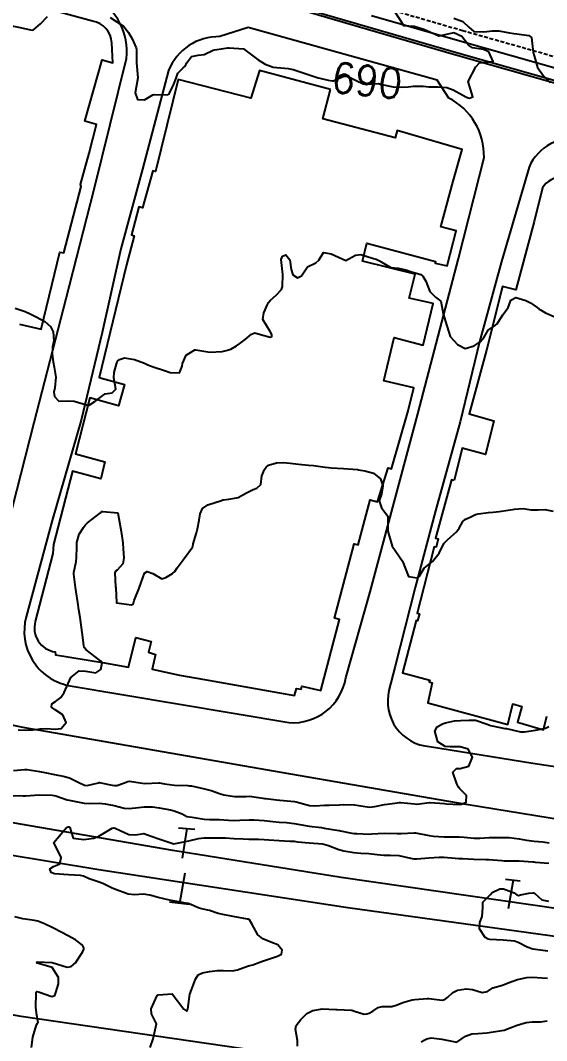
# Model space of a CAD drawing. Header units: metres. Extents: x 292545 to 299085, y 7450245 to 7463078.
# Drawn here: x 297505.4 to 297575.5, y 7452249.1 to 7452385 of the extents above; entities that cross this region are included whole.
import ezdxf
from ezdxf.enums import TextEntityAlignment as Align

# ---------------------------------------------------------------- set-up
doc = ezdxf.new("R2010")
doc.units = ezdxf.units.M
doc.linetypes.add('DASHED', pattern=[0.75, 0.5, -0.25])
for name, color, linetype in [('Canteiro', 45, 'DASHED'), ('Ciclovia', 45, 'Continuous'), ('Cotas', 45, 'Continuous'), ('Curvas de Nivel 1m', 11, 'Continuous'), ('Curvas de Nivel 5m', 15, 'Continuous'), ('Edificações', 30, 'Continuous'), ('Linha Férrea', 20, 'Continuous'), ('Pórtico', 62, 'Continuous'), ('Vias Primárias', 230, 'Continuous')]:
    doc.layers.add(name, color=color, linetype=linetype)
doc.styles.add('Style-STANDARD', font='STANDARD.shx')

msp = doc.modelspace()

# ---------------------------------------------------------------- linework, layer by layer
at = {"layer": 'Canteiro'}
msp.add_lwpolyline([(297675.86, 7452351.67), (297661.92, 7452355.65), (297649.16, 7452359.41), (297632.52, 7452364.17), (297616.37, 7452368.71), (297605.35, 7452371.87), (297597.39, 7452374.19), (297581.39, 7452378.76), (297564.34, 7452383.59), (297552.56, 7452387)], dxfattribs=at)
at = {"layer": 'Ciclovia'}
for points in [[(297675.02, 7452348.72), (297661.06, 7452352.71), (297648.31, 7452356.47), (297631.68, 7452361.23), (297615.54, 7452365.76), (297604.5, 7452368.93), (297596.54, 7452371.25), (297580.55, 7452375.82), (297563.5, 7452380.65), (297551.71, 7452384.06), (297539.76, 7452387.55)], [(297675.47, 7452350.28), (297661.51, 7452354.26), (297648.76, 7452358.02), (297632.12, 7452362.78), (297615.98, 7452367.32), (297604.94, 7452370.49), (297596.99, 7452372.8), (297581, 7452377.37), (297563.94, 7452382.2), (297552.16, 7452385.61)]]:
    msp.add_lwpolyline(points, dxfattribs=at)
at = {"layer": 'Curvas de Nivel 1m', "flags": 128}
for points, elevation in [([(297504.7, 7452346.64), (297506.03, 7452346.18), (297506.69, 7452345.9), (297507.53, 7452345.5), (297508.68, 7452344.88), (297509.4, 7452344.21), (297509.79, 7452343.47), (297509.85, 7452342.27), (297509.7, 7452341.47), (297509.65, 7452340.5), (297509.78, 7452339.47), (297509.93, 7452338.8), (297510.14, 7452337.47), (297510, 7452336.04), (297509.85, 7452335.47), (297509.95, 7452334.86), (297510.55, 7452334.24), (297511.7, 7452334.3), (297512.55, 7452334.26), (297514.22, 7452333.75), (297514.55, 7452333.73), (297515.34, 7452334.2), (297516.56, 7452335.15), (297516.72, 7452335.22), (297517.64, 7452335.38), (297518.11, 7452335.83), (297517.87, 7452337.38), (297517.92, 7452338.06), (297518.25, 7452339.37), (297518.38, 7452339.61), (297518.62, 7452339.82), (297519.27, 7452340.01), (297520.62, 7452339.82), (297521.92, 7452339.33), (297522.4, 7452339.11), (297522.61, 7452339.02), (297523.08, 7452338.84), (297524.6, 7452338.34), (297525.36, 7452338.05), (297526.59, 7452338.01), (297526.95, 7452338.93), (297527.02, 7452339.27), (297527.51, 7452340.37), (297528.63, 7452341.09), (297528.79, 7452341.09), (297530.63, 7452340.78), (297532.3, 7452340.88), (297532.63, 7452340.94), (297532.84, 7452340.99), (297533.42, 7452341.19), (297534.19, 7452341.63), (297534.64, 7452341.95), (297535.36, 7452342.46), (297536.19, 7452343.16), (297536.66, 7452343.35), (297537.38, 7452343.14), (297538.66, 7452342.76), (297538.92, 7452342.87), (297538.91, 7452343.13), (297538.67, 7452343.52), (297537.69, 7452345.14), (297537.82, 7452346.01), (297538.32, 7452347.13), (297538.45, 7452347.39), (297538.71, 7452347.71), (297539.47, 7452348.37), (297540.18, 7452349.12), (297540.34, 7452349.51), (297540.39, 7452351.11), (297540.33, 7452351.54), (297540.13, 7452353.12), (297540.31, 7452353.59), (297540.78, 7452353.77), (297541.28, 7452353.1), (297541.46, 7452351.8), (297541.68, 7452351.1), (297542.34, 7452350.68), (297542.75, 7452350.89), (297542.86, 7452350.97), (297542.95, 7452351.08), (297543.67, 7452352.16), (297544.77, 7452352.66), (297545.18, 7452353.05), (297545.78, 7452354.06), (297546.79, 7452353.89), (297548.77, 7452353.01), (297550.07, 7452353.71), (297550.78, 7452353.78), (297552.46, 7452353.28), (297552.78, 7452353.17), (297553.23, 7452352.96), (297554.76, 7452352.05), (297555.71, 7452351.98), (297556.76, 7452351.74), (297557.38, 7452351.53), (297558.76, 7452351.11), (297559.01, 7452350.89), (297559.41, 7452350.22), (297559.97, 7452348.88), (297560.72, 7452348.12), (297561.41, 7452347.56), (297561.56, 7452346.86), (297561.74, 7452345.9), (297562.05, 7452344.86), (297562.65, 7452342.85), (297563.62, 7452341.81), (297564.64, 7452341.28), (297565.84, 7452341.61), (297566.65, 7452342.14), (297567.18, 7452342.79), (297567.73, 7452343.72), (297568.68, 7452344.39), (297568.9, 7452344.55), (297569.06, 7452344.77), (297569.69, 7452345.77), (297570.39, 7452346.75), (297570.49, 7452346.97), (297570.72, 7452347.69), (297571.41, 7452348.06), (297572.72, 7452347.66), (297573.36, 7452347.37), (297574.26, 7452346.71), (297574.53, 7452346.53), (297574.7, 7452346.43), (297575.36, 7452346.03), (297576.69, 7452345.43)], 691), ([(297505.1, 7452290.45), (297506.03, 7452290.43), (297507.06, 7452290.47), (297508.03, 7452290.6), (297508.86, 7452290.65), (297510.03, 7452290.53), (297510.85, 7452290.64), (297511.49, 7452291.45), (297511.08, 7452292.48), (297510.06, 7452293.13), (297509.56, 7452293.48), (297509.6, 7452293.94), (297510.07, 7452294.22), (297510.79, 7452294.75), (297511.23, 7452295.45), (297512.11, 7452297.44), (297513.24, 7452298.31), (297514.12, 7452298.27), (297515.48, 7452298.05), (297516.12, 7452298.51), (297516.28, 7452299.4), (297516.14, 7452299.6), (297515.31, 7452300.25), (297514.16, 7452301.11), (297513.91, 7452301.42), (297513.87, 7452301.72), (297513.64, 7452303.43), (297513.54, 7452304.08), (297513.36, 7452305.43), (297513.21, 7452306.44), (297513.05, 7452307.43), (297512.84, 7452308.85), (297512.75, 7452309.43), (297512.51, 7452311.2), (297512.53, 7452311.44), (297512.85, 7452312.88), (297512.9, 7452313.43), (297512.91, 7452314.84), (297512.94, 7452315.43), (297513.25, 7452316.52), (297513.81, 7452317.43), (297514.04, 7452317.74), (297514.36, 7452318.04), (297516.06, 7452319.39), (297516.23, 7452319.54), (297516.38, 7452319.57), (297518.37, 7452319.37), (297518.75, 7452317.37), (297518.83, 7452316.88), (297519.04, 7452315.36), (297519.11, 7452314.57), (297519.17, 7452313.36), (297519.05, 7452312.6), (297518.29, 7452311.74), (297518.08, 7452311.58), (297517.98, 7452311.37), (297518.1, 7452309.53), (297518.11, 7452309.37), (297518.23, 7452307.37), (297520.23, 7452307.11), (297520.38, 7452307.19), (297520.47, 7452307.35), (297520.57, 7452307.68), (297521.24, 7452309.34), (297521.5, 7452310.1), (297521.92, 7452311.33), (297522.29, 7452311.57), (297523.05, 7452311.31), (297524.27, 7452310.6), (297524.8, 7452310.77), (297525.68, 7452311.29), (297526, 7452311.57), (297526.29, 7452312.06), (297527.23, 7452313.27), (297528.32, 7452314.78), (297528.42, 7452315.15), (297528.44, 7452315.25), (297528.87, 7452316.72), (297528.99, 7452317.24), (297529.21, 7452318.4), (297529.37, 7452319.24), (297529.65, 7452319.96), (297530.38, 7452320.42), (297532.19, 7452321), (297532.39, 7452321.1), (297532.47, 7452321.12), (297533.19, 7452321.19), (297534.21, 7452321.37), (297534.4, 7452321.43), (297535.54, 7452322.04), (297536.41, 7452322.47), (297536.9, 7452322.67), (297537.42, 7452323.15), (297537.58, 7452324.29), (297537.94, 7452325.14), (297538.14, 7452325.44), (297538.45, 7452325.71), (297539.52, 7452326.05), (297540.46, 7452326.07), (297541.33, 7452325.97), (297542.45, 7452325.85), (297543.78, 7452325.74), (297544.45, 7452325.67), (297546.02, 7452325.48), (297546.45, 7452325.42), (297546.8, 7452325.39), (297548.45, 7452325.26), (297550.31, 7452325.13), (297550.44, 7452325.11), (297551.29, 7452324.98), (297552.44, 7452324.65), (297553.38, 7452323.91), (297553.67, 7452322.95), (297553.49, 7452321.87), (297553.19, 7452320.96), (297553.49, 7452320.06), (297554.37, 7452318.94), (297554.35, 7452316.94), (297554.93, 7452314.93), (297556.3, 7452312.92), (297557.11, 7452310.91), (297558.27, 7452310.7), (297558.54, 7452310.9), (297559.2, 7452311.98), (297560.3, 7452312.87), (297561.18, 7452314), (297561.59, 7452314.86), (297561.84, 7452315.34), (297562.33, 7452315.81), (297563.52, 7452316.83), (297563.86, 7452317.31), (297564.36, 7452318.22), (297564.68, 7452318.51), (297565.33, 7452318.81), (297566.03, 7452319.15), (297566.38, 7452319.23), (297567.75, 7452319.41), (297568.38, 7452319.48), (297569.18, 7452319.57), (297570.38, 7452319.75), (297571.24, 7452319.88), (297572.38, 7452319.93), (297573.45, 7452319.78), (297574.38, 7452319.78), (297575.28, 7452319.8), (297576.38, 7452319.6)], 692), ([(297504.47, 7452285.03), (297505.97, 7452285.18), (297506.31, 7452285.17), (297507.96, 7452284.93), (297508.65, 7452284.8), (297509.96, 7452284.51), (297511.1, 7452284.31), (297511.95, 7452284.07), (297513.19, 7452283.43), (297513.94, 7452283.08), (297514.31, 7452283.05), (297515.82, 7452283.4), (297515.91, 7452283.43), (297515.94, 7452283.43), (297516.11, 7452283.4), (297517.64, 7452283.07), (297517.94, 7452283.03), (297518.27, 7452283.04), (297519.15, 7452283.36), (297519.7, 7452283.6), (297519.95, 7452283.63), (297521.94, 7452283.33), (297523.83, 7452283.42), (297523.94, 7452283.41), (297524.61, 7452283.29), (297525.94, 7452283.11), (297527.72, 7452283.03), (297527.94, 7452283.02), (297528.2, 7452282.99), (297529.94, 7452282.6), (297530.8, 7452282.36), (297531.93, 7452281.98), (297532.52, 7452281.79), (297533.93, 7452281.57), (297535.49, 7452281.6), (297535.93, 7452281.62), (297537.7, 7452281.36), (297537.92, 7452281.32), (297538.09, 7452281.3), (297539.53, 7452281.12), (297539.92, 7452281.08), (297539.96, 7452281.08), (297541.92, 7452280.91), (297542.15, 7452280.86), (297543.91, 7452280.36), (297544.64, 7452280.33), (297545.91, 7452280.42), (297546.52, 7452280.43), (297547.91, 7452280.47), (297548.43, 7452280.5), (297549.92, 7452280.49), (297550.51, 7452280.39), (297551.91, 7452280.17), (297552.61, 7452280.27), (297553.92, 7452280.53), (297554.29, 7452280.57), (297555.92, 7452280.79), (297556.05, 7452280.79), (297557.92, 7452280.6), (297558.23, 7452280.58), (297559.92, 7452280.79), (297560, 7452280.79), (297561.92, 7452280.63), (297562.16, 7452280.61), (297563.92, 7452280.53), (297564.19, 7452280.55), (297564.79, 7452280.82), (297564.85, 7452281.73), (297563.94, 7452282.61), (297563.77, 7452282.83), (297563.53, 7452283.25), (297563.03, 7452284.84), (297563.5, 7452285.31), (297563.97, 7452285.32), (297565.15, 7452285.64), (297565.62, 7452286.81), (297565.07, 7452287.88), (297564.01, 7452288.21), (297562.66, 7452288.19), (297562.01, 7452288.22), (297561.01, 7452288.86), (297560.62, 7452290.28), (297560.94, 7452290.86), (297561.65, 7452291.25), (297562.05, 7452291.4), (297563.22, 7452291.66), (297564.05, 7452291.69), (297565.13, 7452291.73), (297566.05, 7452291.75), (297567.6, 7452291.23), (297568.04, 7452291.06), (297569.3, 7452290.76), (297569.93, 7452290.65), (297570.03, 7452290.64), (297570.15, 7452290.63), (297572.03, 7452290.21), (297572.55, 7452290.2), (297574.03, 7452290.42), (297575.35, 7452290.69), (297575.82, 7452290.9)], 693), ([(297503.92, 7452281.73), (297505.77, 7452281.68), (297505.92, 7452281.68), (297506.1, 7452281.69), (297507.93, 7452281.8), (297509.63, 7452281.77), (297509.93, 7452281.73), (297510.13, 7452281.67), (297510.76, 7452281.46), (297511.62, 7452281.15), (297511.92, 7452281.08), (297512.36, 7452280.99), (297513.92, 7452280.68), (297514.67, 7452280.66), (297515.91, 7452280.68), (297516.69, 7452280.61), (297517.91, 7452280.39), (297519.23, 7452280.03), (297519.9, 7452279.96), (297521.12, 7452280.12), (297521.91, 7452280.2), (297523.01, 7452280.21), (297523.9, 7452280.09), (297525.4, 7452279.79), (297525.9, 7452279.68), (297526.97, 7452279.26), (297527.57, 7452278.93), (297527.89, 7452278.87), (297528.3, 7452278.84), (297529.89, 7452278.56), (297530.6, 7452278.51), (297531.89, 7452278.5), (297533.12, 7452278.42), (297533.89, 7452278.39), (297534.65, 7452278.41), (297535.89, 7452278.49), (297536.55, 7452278.49), (297537.89, 7452278.37), (297539.02, 7452278.26), (297539.88, 7452278.18), (297540.87, 7452278.11), (297541.88, 7452277.99), (297542.65, 7452277.85), (297543.88, 7452277.65), (297545.5, 7452277.43), (297545.88, 7452277.37), (297547.84, 7452277.05), (297547.87, 7452277.05), (297547.9, 7452277.05), (297548.04, 7452277.02), (297549.58, 7452276.71), (297549.87, 7452276.66), (297550.23, 7452276.63), (297551.87, 7452276.58), (297552.24, 7452276.59), (297553.87, 7452276.69), (297555.6, 7452276.65), (297555.87, 7452276.64), (297556.14, 7452276.65), (297557.87, 7452276.75), (297558.03, 7452276.74), (297559.87, 7452276.38), (297560.43, 7452276.3), (297561.86, 7452276.19), (297562.52, 7452276.19), (297563.86, 7452276.2), (297564.52, 7452276.16), (297565.86, 7452276.03), (297566.61, 7452276.04), (297567.86, 7452276.13), (297568.52, 7452276.12), (297569.86, 7452276.12), (297570.51, 7452276.11), (297571.86, 7452275.92), (297572.82, 7452275.76), (297573.86, 7452275.64), (297575.01, 7452275.53), (297575.85, 7452275.41)], 694), ([(297575.69, 7452260.98), (297575.36, 7452261.02), (297573.69, 7452261.24), (297572.9, 7452261.51), (297571.7, 7452262.13), (297571.25, 7452262.29), (297569.7, 7452262.46), (297567.94, 7452262.54), (297567.7, 7452262.58), (297567.32, 7452262.78), (297566.58, 7452263.93), (297566.59, 7452264.79), (297566.93, 7452265.6), (297566.99, 7452266.79), (297567.03, 7452267.52), (297567.77, 7452268.25), (297568.02, 7452268.53), (297568.26, 7452268.78), (297569.28, 7452269.26), (297569.78, 7452269.26), (297571.18, 7452268.74), (297571.52, 7452268.49), (297571.77, 7452268.4), (297572.04, 7452268.46), (297573.13, 7452268.72), (297573.72, 7452268.76), (297573.77, 7452268.76), (297573.9, 7452268.71), (297574.87, 7452267.8), (297575.76, 7452267.63)], 696), ([(297506.88, 7452248.14), (297507.05, 7452249.5), (297507.56, 7452251.15), (297507.69, 7452251.36), (297507.79, 7452251.49), (297507.58, 7452252.43), (297507.46, 7452253.49), (297507.5, 7452255.38), (297507.52, 7452255.49), (297507.61, 7452255.59), (297507.96, 7452255.49), (297509.61, 7452254.92), (297510.01, 7452255.07), (297510.15, 7452255.46), (297510.47, 7452256.62), (297510.48, 7452257.46), (297509.65, 7452258.81), (297507.8, 7452259.35), (297507.66, 7452259.36), (297507.61, 7452259.49), (297507.66, 7452259.54), (297509.66, 7452259.47), (297511.65, 7452258.83), (297512.18, 7452258.91), (297512.77, 7452259.43), (297513.68, 7452260.82), (297513.88, 7452261.22), (297513.88, 7452261.42), (297513.69, 7452261.76), (297512.76, 7452262.5), (297511.7, 7452263.04), (297510.93, 7452263.46), (297509.71, 7452264.1), (297508.6, 7452264.6), (297507.73, 7452264.97), (297507.31, 7452265.07), (297505.73, 7452265.28), (297504.65, 7452265.53)], 694), ([(297542.3, 7452248.31), (297542.32, 7452249.08), (297542.06, 7452250.59), (297542.13, 7452251.08), (297542.76, 7452251.89), (297543.58, 7452252.69), (297544.37, 7452253.06), (297545.37, 7452253.26), (297545.59, 7452253.27), (297547.42, 7452253.18), (297547.59, 7452253.18), (297549.45, 7452253.13), (297549.58, 7452253.12), (297549.91, 7452253), (297551.21, 7452252.6), (297551.58, 7452252.63), (297551.85, 7452252.7), (297552.37, 7452252.96), (297553.06, 7452253.49), (297553.59, 7452253.59), (297554.9, 7452253.62), (297555.6, 7452253.81), (297556.37, 7452254.14), (297557.61, 7452254.5), (297557.96, 7452254.54), (297559.61, 7452254.68), (297559.81, 7452254.67), (297561.61, 7452254.45), (297561.93, 7452254.52), (297562.35, 7452254.84), (297563, 7452255.46), (297563.62, 7452255.77), (297564.78, 7452255.97), (297565.62, 7452255.87), (297566.94, 7452255.46), (297567.62, 7452255.62), (297568.33, 7452256.07), (297569.63, 7452256.45), (297570.38, 7452256.75), (297571.64, 7452257.22), (297572.88, 7452257.47), (297573.64, 7452257.51), (297574.91, 7452257.43), (297575.64, 7452257.38)], 696), ([(297558.8, 7452248.89), (297559.27, 7452249.16), (297559.55, 7452249.28), (297560.12, 7452249.44), (297561.55, 7452249.25), (297563.53, 7452248.83), (297564.71, 7452249.66), (297565.55, 7452249.94), (297566.33, 7452250.02), (297567.55, 7452250.1), (297568.14, 7452250.18), (297569.56, 7452250.4), (297569.85, 7452250.46), (297570.63, 7452250.74), (297571.57, 7452251.11), (297572.8, 7452251.49), (297573.57, 7452251.58), (297574.69, 7452251.58), (297575.57, 7452251.67)], 697)]:
    msp.add_lwpolyline(points, dxfattribs=dict(at, elevation=elevation))
at = {"layer": 'Curvas de Nivel 5m', "flags": 128}
for points, elevation in [([(297499.33, 7452385.6), (297501.15, 7452384.45), (297502.52, 7452384.19), (297503.14, 7452384.23), (297504.48, 7452384.21), (297505.14, 7452384.09), (297506.97, 7452383.68), (297507.14, 7452383.71), (297508.1, 7452384.54), (297509.01, 7452385.48)], 690), ([(297517.37, 7452385.39), (297519.15, 7452384.21), (297519.82, 7452383.36), (297520.28, 7452382.51), (297520.84, 7452381.34), (297520.88, 7452381.12), (297520.88, 7452379.34), (297521.06, 7452377.34), (297520.71, 7452375.35), (297521.03, 7452374.43), (297521.94, 7452374.42), (297523.04, 7452375.06), (297523.25, 7452375.1), (297525.04, 7452375.08), (297525.18, 7452375.15), (297525.26, 7452375.29), (297525.87, 7452376.47), (297526.16, 7452377.28), (297526.39, 7452377.96), (297527.08, 7452378.65), (297527.39, 7452378.95), (297527.54, 7452379.27), (297528.19, 7452380.17), (297529.1, 7452380.37), (297529.88, 7452380.46), (297531.11, 7452381.02), (297531.25, 7452381.08), (297532.2, 7452381.21), (297533, 7452381.31), (297533.11, 7452381.33), (297533.24, 7452381.33), (297535.11, 7452381.18), (297537.09, 7452379.72), (297538, 7452379.14), (297539.08, 7452378.74), (297540.59, 7452378.62), (297541.08, 7452378.59), (297541.73, 7452378.44), (297543.07, 7452378.01), (297544.67, 7452377.46), (297545.07, 7452377.33), (297545.28, 7452377.27), (297546.42, 7452377.04), (297546.98, 7452376.95), (297547.06, 7452376.94), (297547.14, 7452376.95), (297547.29, 7452377.03), (297548.51, 7452377.57), (297549.07, 7452377.52), (297550.07, 7452377), (297551.06, 7452376.55), (297552.62, 7452376.53), (297553.06, 7452376.56), (297553.57, 7452376.45), (297555.05, 7452376.13), (297556.21, 7452376.08), (297557.05, 7452376.11), (297557.76, 7452376.2), (297559.06, 7452376.21), (297559.81, 7452376.13), (297561.06, 7452376.11), (297562.23, 7452376.02), (297563.05, 7452375.74), (297564.74, 7452374.82), (297565.04, 7452374.67), (297565.24, 7452374.62), (297565.66, 7452374.81), (297565.06, 7452376.82), (297566.08, 7452378.81), (297566.56, 7452379.33), (297567.09, 7452379.38), (297568.38, 7452379.49), (297567.79, 7452380.78), (297567.12, 7452381.1), (297565.64, 7452381.33), (297565.12, 7452381.69), (297564.21, 7452382.83), (297563.14, 7452383.31), (297561.13, 7452382.87), (297559.14, 7452383.75), (297557.87, 7452384.17), (297557.15, 7452384.21), (297556.49, 7452384.26), (297556.09, 7452384.93), (297555.17, 7452386.35)], 690), ([(297563.16, 7452385.29), (297564.36, 7452384.83), (297565.15, 7452384.1), (297565.83, 7452383.5), (297567.14, 7452383.44), (297568.31, 7452383.61), (297569.14, 7452383.59), (297570.57, 7452383.33), (297571.14, 7452383.22), (297571.56, 7452383.17), (297573.14, 7452382.95), (297573.51, 7452382.72), (297573.52, 7452382.32), (297573.71, 7452380.71), (297574, 7452379.81), (297574.31, 7452378.71), (297575.07, 7452377.61), (297575.96, 7452376.69)], 690), ([(297522.71, 7452248.13), (297523.08, 7452249.31), (297523.56, 7452251.3), (297522.88, 7452252.61), (297522.85, 7452253.31), (297523.61, 7452255.06), (297523.74, 7452255.17), (297525.61, 7452255.28), (297527.19, 7452253.26), (297527.58, 7452252.96), (297527.7, 7452253.26), (297527.92, 7452254.95), (297527.99, 7452255.25), (297528.19, 7452255.83), (297528.74, 7452257.24), (297529.07, 7452257.81), (297529.65, 7452258.1), (297530.6, 7452258.27), (297531.65, 7452258.41), (297532.45, 7452258.41), (297533.65, 7452258.37), (297534.35, 7452258.47), (297535.66, 7452258.96), (297535.81, 7452259.01), (297536.39, 7452259.15), (297537.31, 7452259.5), (297537.67, 7452259.65), (297538.45, 7452259.91), (297539.67, 7452260.31), (297540.19, 7452260.59), (297540.3, 7452261.1), (297539.69, 7452261.8), (297538.76, 7452262.19), (297537.7, 7452262.61), (297537.06, 7452263.15), (297536.25, 7452264.63), (297535.93, 7452265.16), (297535.73, 7452265.22), (297535.66, 7452265.23), (297533.74, 7452265.59), (297532.39, 7452265.85), (297531.74, 7452266.01), (297530.59, 7452266.38), (297529.75, 7452266.59), (297529.23, 7452266.72), (297527.91, 7452267.26), (297527.75, 7452267.31), (297527.69, 7452267.32), (297525.76, 7452267.7), (297525.25, 7452267.79), (297523.77, 7452268.12), (297522.66, 7452268.43), (297521.77, 7452268.57), (297520.61, 7452268.5), (297519.77, 7452268.58), (297517.86, 7452269.29), (297517.78, 7452269.32), (297517.62, 7452269.37), (297516.37, 7452269.98), (297515.79, 7452270.19), (297514.59, 7452270.62), (297513.8, 7452270.95), (297513.42, 7452271.04), (297511.8, 7452271.14), (297510.01, 7452271.26), (297509.8, 7452271.31), (297509.53, 7452271.47), (297509.34, 7452271.95), (297509.81, 7452272.25), (297510.68, 7452272.6), (297510.84, 7452273.46), (297509.85, 7452275.47), (297511.57, 7452277.44), (297511.79, 7452277.53), (297511.87, 7452277.52), (297512.01, 7452277.44), (297512.45, 7452276.03), (297513.86, 7452275.85), (297515.21, 7452276.05), (297515.86, 7452276.28), (297517.65, 7452277.37), (297517.87, 7452277.41), (297518.05, 7452277.37), (297519.86, 7452276.52), (297520.73, 7452276.48), (297521.87, 7452276.67), (297522.82, 7452276.28), (297523.86, 7452275.92), (297525.85, 7452275.28), (297527.86, 7452275.69), (297529.13, 7452275.97), (297529.86, 7452276.06), (297531.02, 7452276.06), (297531.86, 7452276.07), (297532.73, 7452276.07), (297533.86, 7452275.99), (297535.1, 7452275.93), (297535.86, 7452275.91), (297537.12, 7452275.89), (297537.86, 7452275.85), (297538.52, 7452275.79), (297539.86, 7452275.7), (297541.31, 7452275.64), (297541.86, 7452275.61), (297542.34, 7452275.56), (297543.86, 7452275.42), (297545.64, 7452275.26), (297545.85, 7452275.22), (297546.43, 7452275.03), (297547.85, 7452274.52), (297548.5, 7452274.36), (297549.84, 7452274.11), (297550.77, 7452274.04), (297551.84, 7452274), (297552.94, 7452273.86), (297553.84, 7452273.77), (297554.67, 7452273.77), (297555.83, 7452273.71), (297557.36, 7452273.37), (297557.83, 7452273.28), (297558.21, 7452273.28), (297559.83, 7452273.39), (297561.19, 7452273.49), (297561.83, 7452273.48), (297563.31, 7452273.35), (297563.83, 7452273.32), (297564.31, 7452273.3), (297565.83, 7452273.21), (297567.42, 7452273.19), (297567.83, 7452273.17), (297569.54, 7452273.04), (297569.83, 7452273.02), (297570.08, 7452273.01), (297571.83, 7452272.99), (297573.65, 7452272.89), (297573.82, 7452272.87), (297573.96, 7452272.85), (297575.82, 7452272.7)], 695)]:
    msp.add_lwpolyline(points, dxfattribs=dict(at, elevation=elevation))
at = {"layer": 'Edificações'}
for points in [[(297505.3, 7452344.52), (297508.18, 7452343.83), (297510.66, 7452354.11), (297511.21, 7452354.02), (297513.49, 7452362.84), (297513.4, 7452363.14), (297514.55, 7452367.31), (297515.55, 7452371.12), (297513.98, 7452371.55), (297516.29, 7452379.73), (297517.72, 7452379.34), (297517.59, 7452382, 0.349886), (297515.02, 7452384.9), (297509.29, 7452386.43)], [(297610.7, 7452357.26), (297591.39, 7452362.82), (297584.3, 7452364.78), (297583.66, 7452362.4), (297577.66, 7452364.08, 0.275509), (297574.94, 7452362.66), (297573.85, 7452358.2), (297571.4, 7452349.08), (297569.64, 7452349.53), (297567.51, 7452341.06), (297565.18, 7452332.58), (297568.46, 7452331.64), (297567.36, 7452327.14), (297564.27, 7452327.98), (297563.2, 7452323.67)]]:
    msp.add_lwpolyline(points, format="xyb", dxfattribs=at)
msp.add_lwpolyline([(297546.71, 7452375.78), (297537.24, 7452378.32), (297536.11, 7452374.61), (297526.41, 7452377.12), (297523.42, 7452364.86), (297523.03, 7452364.96), (297521.67, 7452360), (297521.18, 7452360.13), (297520.2, 7452356.43), (297520.58, 7452356.3), (297519.53, 7452352.41), (297518.07, 7452346.36), (297515.9, 7452337.41), (297519.29, 7452336.46), (297518.49, 7452333.62), (297514.68, 7452334.68), (297512.74, 7452327.23), (297516.64, 7452326.18), (297516.12, 7452323.92), (297512.33, 7452324.91), (297509.83, 7452315.16), (297509.71, 7452313.95), (297507.39, 7452304.9, 0.454104), (297510.04, 7452300.85), (297510.07, 7452300.44), (297516.34, 7452299.43), (297519.81, 7452298.82), (297520.8, 7452302.77), (297522.81, 7452302.24), (297522.46, 7452300.8), (297523.4, 7452300.52), (297522.97, 7452298.55), (297526.59, 7452297.74), (297529.94, 7452297.16), (297541.93, 7452295.04), (297542.18, 7452295.99), (297542.82, 7452295.88), (297542.92, 7452296.29), (297545.43, 7452295.69), (297547.9, 7452305.17), (297547.27, 7452305.33), (297549.88, 7452315.26), (297550.4, 7452315.11), (297552, 7452321.12), (297552.97, 7452320.85), (297554.39, 7452325.37), (297554.83, 7452325.24), (297557.06, 7452332.95), (297557.83, 7452336.01), (297553.81, 7452336.97), (297555.2, 7452342.74), (297559.07, 7452341.73), (297560.39, 7452347.28), (297557.18, 7452347.99), (297558, 7452351.17), (297550.97, 7452352.92), (297551.58, 7452355.32), (297560.72, 7452352.86), (297560.66, 7452352.62), (297562.26, 7452352.3), (297563.47, 7452356.96), (297561.41, 7452357.46), (297563.07, 7452363.57), (297564.25, 7452367.77), (297555.6, 7452370.3), (297555.32, 7452369.33), (297545.69, 7452371.86), (297546.71, 7452375.78)], format="xyb", close=True, dxfattribs=at)
msp.add_lwpolyline([(297563.2, 7452323.67), (297562.84, 7452323.75), (297560.72, 7452316.02), (297561.05, 7452315.9), (297560.81, 7452314.8), (297560.52, 7452314.85), (297558.28, 7452305.99), (297558.58, 7452305.91), (297558.32, 7452304.99), (297558.15, 7452305.03), (297556.32, 7452298.05), (297559.93, 7452297.1), (297559.87, 7452296.85), (297560.27, 7452296.74), (297559.68, 7452294.06), (297570.34, 7452291.19), (297571.02, 7452293.92), (297572.19, 7452293.58), (297571.61, 7452291.47), (297575.11, 7452290.45), (297575.55, 7452292.27)], dxfattribs=at)
at = {"layer": 'Linha Férrea', "linetype": 'Continuous'}
for points in [[(297323.22, 7452331.8), (297358.15, 7452315.59), (297387.33, 7452303.68), (297419.49, 7452292.63), (297450.58, 7452284.16), (297490.07, 7452276.1), (297515.88, 7452271.86), (297549.02, 7452266.77), (297585.94, 7452261.68), (297617.78, 7452256.77), (297659.7, 7452249.95), (297670.66, 7452247.64), (297693.18, 7452242.61)], [(297680.59, 7452249.95), (297665.6, 7452252.87), (297643.43, 7452256.76), (297619.59, 7452260.48), (297585.98, 7452265.32), (297548.15, 7452270.81), (297525.7, 7452274.39), (297492.53, 7452280.1), (297469.64, 7452284.34), (297437.14, 7452291.74), (297406.39, 7452301.47), (297369.29, 7452315.16), (297345.72, 7452325.77)]]:
    msp.add_lwpolyline(points, dxfattribs=at)
at = {"layer": 'Pórtico'}
for points in [[(297526.47, 7452277.41), (297528.65, 7452277.21)], [(297527.6, 7452277.3), (297526.94, 7452273.35)], [(297526.63, 7452267.39), (297527.35, 7452271.4)], [(297570.03, 7452270.58), (297572, 7452270.33)], [(297571.05, 7452270.45), (297570.37, 7452266.62)], [(297525.29, 7452267.54), (297527.87, 7452267.25)]]:
    msp.add_lwpolyline(points, dxfattribs=at)
at = {"layer": 'Vias Primárias'}
for points in [[(297500.91, 7452306.66), (297507.25, 7452331.42), (297511.5, 7452347.95), (297515.21, 7452362.33), (297519.54, 7452379.9, 0.303303), (297515.33, 7452388.05)], [(297511.79, 7452296.38), (297541.16, 7452291.43, 0.389193), (297548.76, 7452297.41), (297552, 7452308.85), (297558.37, 7452332.57), (297563.77, 7452353.24), (297567.17, 7452366.71, 0.288607), (297562.46, 7452374.64), (297560.94, 7452377.01), (297535.76, 7452384.03), (297531.99, 7452382.82, 0.312517), (297525.15, 7452378.29), (297521.68, 7452365.15), (297518.78, 7452354.53), (297516.29, 7452343.4), (297513.52, 7452331.7), (297509.64, 7452318.35), (297506.18, 7452305.51, 0.430965), (297511.79, 7452296.38, -0.27537)], [(297602.51, 7452308.31), (297609.66, 7452335.66), (297614.13, 7452353.41, 0.308048), (297609.79, 7452361.08), (297608.09, 7452363.67), (297583.57, 7452370.71), (297580.17, 7452369.28, 0.333761), (297573.16, 7452365.45), (297569.51, 7452352.85), (297566.55, 7452342.15), (297564.01, 7452331.51), (297560.71, 7452319.63), (297558.01, 7452309.41), (297555.31, 7452298.96), (297554.51, 7452295.72, 0.4617), (297559.92, 7452288.22), (297573.66, 7452286.01), (297584.96, 7452284.32), (297592.37, 7452283.42, 0.426565), (297597.28, 7452288.29), (297600.54, 7452300.26), (297602.51, 7452308.31)]]:
    msp.add_lwpolyline(points, format="xyb", dxfattribs=at)
for points in [[(297674.94, 7452348.44), (297660.98, 7452352.42), (297648.22, 7452356.19), (297631.6, 7452360.94), (297615.45, 7452365.47), (297604.41, 7452368.65), (297596.46, 7452370.96), (297580.47, 7452375.53), (297563.42, 7452380.36), (297551.63, 7452383.77), (297539.68, 7452387.26)], [(297684.33, 7452261.39), (297660.04, 7452265.82), (297627.1, 7452270.54), (297598.38, 7452275.04), (297564.79, 7452280.5), (297539.14, 7452284.95), (297506, 7452290.72), (297489.69, 7452294.07), (297477.65, 7452297.07), (297456.71, 7452301.75), (297438.75, 7452306.6), (297423.17, 7452311.26), (297410.44, 7452315.26)], [(297704.09, 7452216.9), (297700.73, 7452217.98), (297691.63, 7452221.39), (297664.79, 7452227.82), (297650.49, 7452230.78), (297624.23, 7452234.84), (297602.54, 7452237.93), (297570.23, 7452242.69), (297539.33, 7452247.34), (297505.53, 7452252.29), (297477.34, 7452257.18), (297446.45, 7452263.23), (297425.97, 7452268.18), (297403.63, 7452274.37), (297372.23, 7452284.53), (297356.38, 7452290.63), (297335.88, 7452299.12)]]:
    msp.add_lwpolyline(points, dxfattribs=at)

# ---------------------------------------------------------------- texts
at = {"layer": 'Cotas', "style": 'Style-STANDARD'}
msp.add_text('690', height=4, rotation=354.2318, dxfattribs=at).set_placement((297551.58, 7452376.97, 690), align=Align.MIDDLE_CENTER)

doc.saveas('drawing.dxf')
